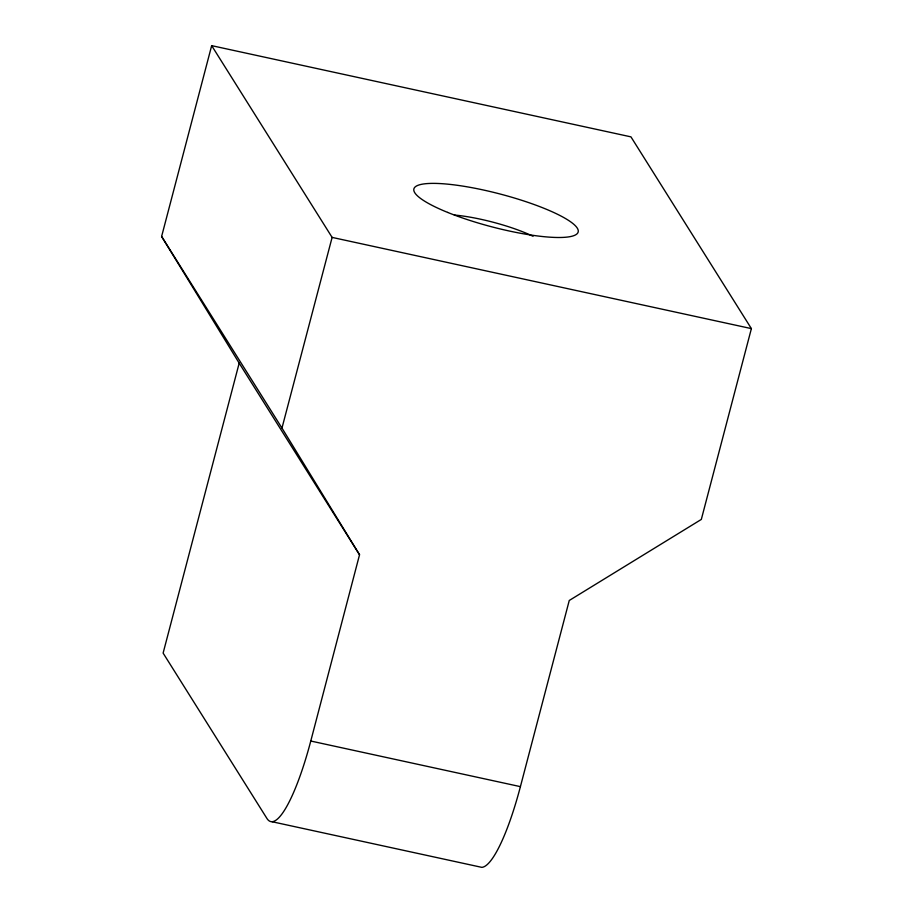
<?xml version="1.0" encoding="UTF-8"?>
<svg xmlns="http://www.w3.org/2000/svg" width="913" height="913" viewBox="0 0 913 913"><rect width="100%" height="100%" fill="white"/><g stroke="black" fill="none" stroke-linecap="round" stroke-linejoin="round"><path stroke-width="1.37" d="M161.612 236.478L239.183 363.134L163.119 653.092L266.916 818.436A109.571 22.323 -77.7 0 0 310.774 741.025L359.539 554.75L281.969 428.083L161.612 236.478L211.668 45.65L630.951 136.859L751.388 328.612L701.321 519.429L569.256 600.48L520.41 786.641A109.571 22.323 -77.7 0 1 481.779 867.35L272.142 821.746M281.969 428.083L332.115 237.403L211.668 45.65M332.115 237.403L751.388 328.612M310.774 741.025L520.41 786.641M239.183 363.134L359.539 554.75M454.343 215.034A60.258 12.017 14.7 0 1 533.055 236.296M447.69 212.432A84.92 16.925 14.7 0 0 577.826 232.815A84.92 16.925 14.7 0 0 462.56 186.069A84.92 16.925 14.7 0 0 447.69 212.432"/></g></svg>
